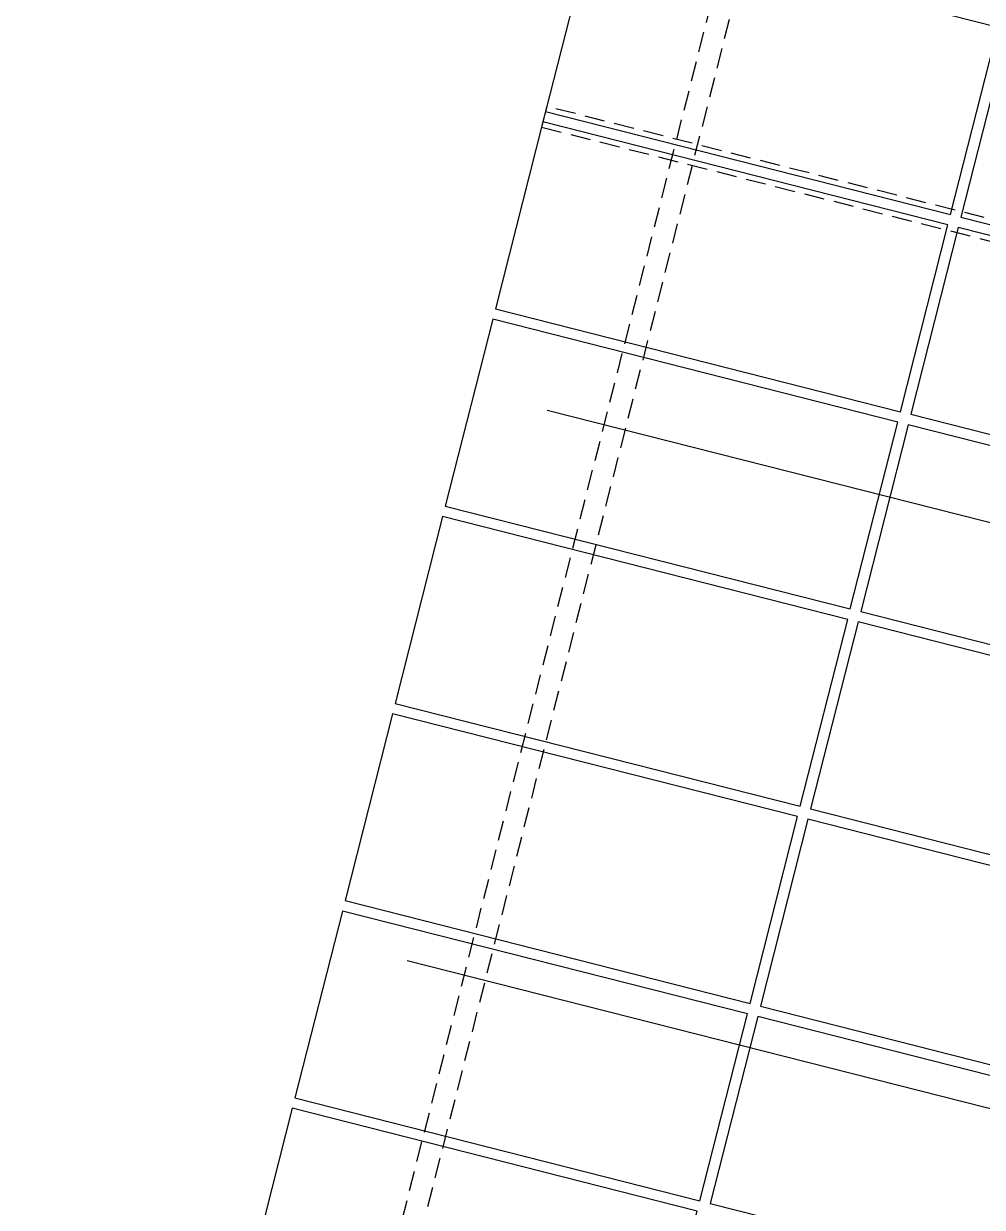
# Model space of a CAD drawing. Header units: inches. Extents: x 6322 to 85903, y -36042 to 7673.
# Drawn here: x 76157.5 to 76336.5, y 928.6 to 1149.6 of the extents above; entities that cross this region are included whole.
import ezdxf

# ---------------------------------------------------------------- set-up
doc = ezdxf.new("R2010")
doc.units = ezdxf.units.IN
doc.header["$LTSCALE"] = 10
doc.linetypes.add('Amconstr', pattern=[9999, 9999, 0])
doc.linetypes.add('HIDDEN2', pattern=[0.1875, 0.125, -0.0625])
for name, color, linetype in [('ADSK_ASSOC_ENTITY_BACKUPS', 7, 'Continuous'), ('PARK LINE', 2, 'Continuous'), ('SHADE I SEC BEAM', 11, 'HIDDEN2'), ('SOLAR PANEL', 10, 'Continuous'), ('WALL', 4, 'Continuous')]:
    doc.layers.add(name, color=color, linetype=linetype)

# ---------------------------------------------------------------- blocks, each defined once
blk = doc.blocks.new('*U116')
at = {"layer": 'PARK LINE', "linetype": 'Amconstr', "lineweight": 25}
blk.add_line((218.07, -55.4), (-218.07, 55.4), dxfattribs=at)
blk = doc.blocks.new('*U73')
at = {"layer": 'PARK LINE', "color": 0, "linetype": 'ByBlock', "lineweight": -2}
for p in [(-78.3, -308.21), (-104.4, -410.95)]:
    blk.add_blockref('*U116', p, dxfattribs=at)
blk = doc.blocks.new('*U167')
at = {"layer": 'SOLAR PANEL'}
blk.add_lwpolyline([(-39, 18), (-39, -18), (39, -18), (39, 18)], close=True, dxfattribs=at)
blk = doc.blocks.new('*U170')
at = {"layer": 'SOLAR PANEL', "color": 0, "linetype": 'ByBlock', "lineweight": -2}
for p in [(0, 494), (80, 494), (0, 456), (80, 456), (0, 418), (80, 418), (0, 380), (80, 380), (0, 342), (80, 342), (0, 304), (80, 304), (0, 266)]:
    blk.add_blockref('*U167', p, dxfattribs=at)
blk = doc.blocks.new('*U112')
at = {"layer": 'SOLAR PANEL', "xscale": -1, "rotation": 165.7461911174656}
blk.add_blockref('*U170', (-184.49, 86.07), dxfattribs=at)
blk = doc.blocks.new('*U117')
at = {"layer": 'ADSK_ASSOC_ENTITY_BACKUPS', "linetype": 'Amconstr', "lineweight": 25}
blk.add_blockref('*U112', (0, 0), dxfattribs=at)
at = {"layer": 'SOLAR PANEL', "color": 0, "linetype": 'ByBlock', "lineweight": -2}
blk.add_blockref('*U112', (0, 0), dxfattribs=at)
blk = doc.blocks.new('*U110')
at = {"layer": 'SHADE I SEC BEAM', "ltscale": 3}
blk.add_lwpolyline([(-232.13, 56.91), (-231.15, 60.78), (232.13, -56.91), (231.15, -60.78)], close=True, dxfattribs=at)
blk = doc.blocks.new('*U111')
at = {"layer": 'SHADE I SEC BEAM', "color": 0, "linetype": 'ByBlock', "lineweight": -2}
blk.add_blockref('*U110', (-112.28, -441.96), dxfattribs=at)
blk = doc.blocks.new('*U150')
at = {"layer": 'SHADE I SEC BEAM', "ltscale": 3}
blk.add_lwpolyline([(-119.45, -478.32), (-123.32, -477.33), (119.45, 478.32), (123.32, 477.33)], close=True, dxfattribs=at)
blk = doc.blocks.new('*U151')
at = {"layer": 'WALL', "color": 0, "linetype": 'ByBlock', "lineweight": -2}
blk.add_blockref('*U150', (0, 0), dxfattribs=at)

msp = doc.modelspace()

# ---------------------------------------------------------------- block references
at = {"layer": 'PARK LINE', "linetype": 'Amconstr', "lineweight": 25, "xscale": -1, "rotation": 151.4923822348115}
msp.add_blockref('*U73', (76368.88493, 611.0171), dxfattribs=at)
at = {"layer": 'SHADE I SEC BEAM', "linetype": 'Amconstr', "lineweight": 25, "xscale": -1, "rotation": 151.4923822347902}
msp.add_blockref('*U111', (76374.0555, 631.3706), dxfattribs=at)
at = {"layer": 'SOLAR PANEL', "linetype": 'Amconstr', "lineweight": 25, "xscale": -1, "rotation": 151.4923822348075}
msp.add_blockref('*U117', (76378.73364, 649.78568), dxfattribs=at)
at = {"layer": 'WALL'}
msp.add_blockref('*U151', (76280.8573, 1125.53059), dxfattribs=at)

doc.saveas('drawing.dxf')
